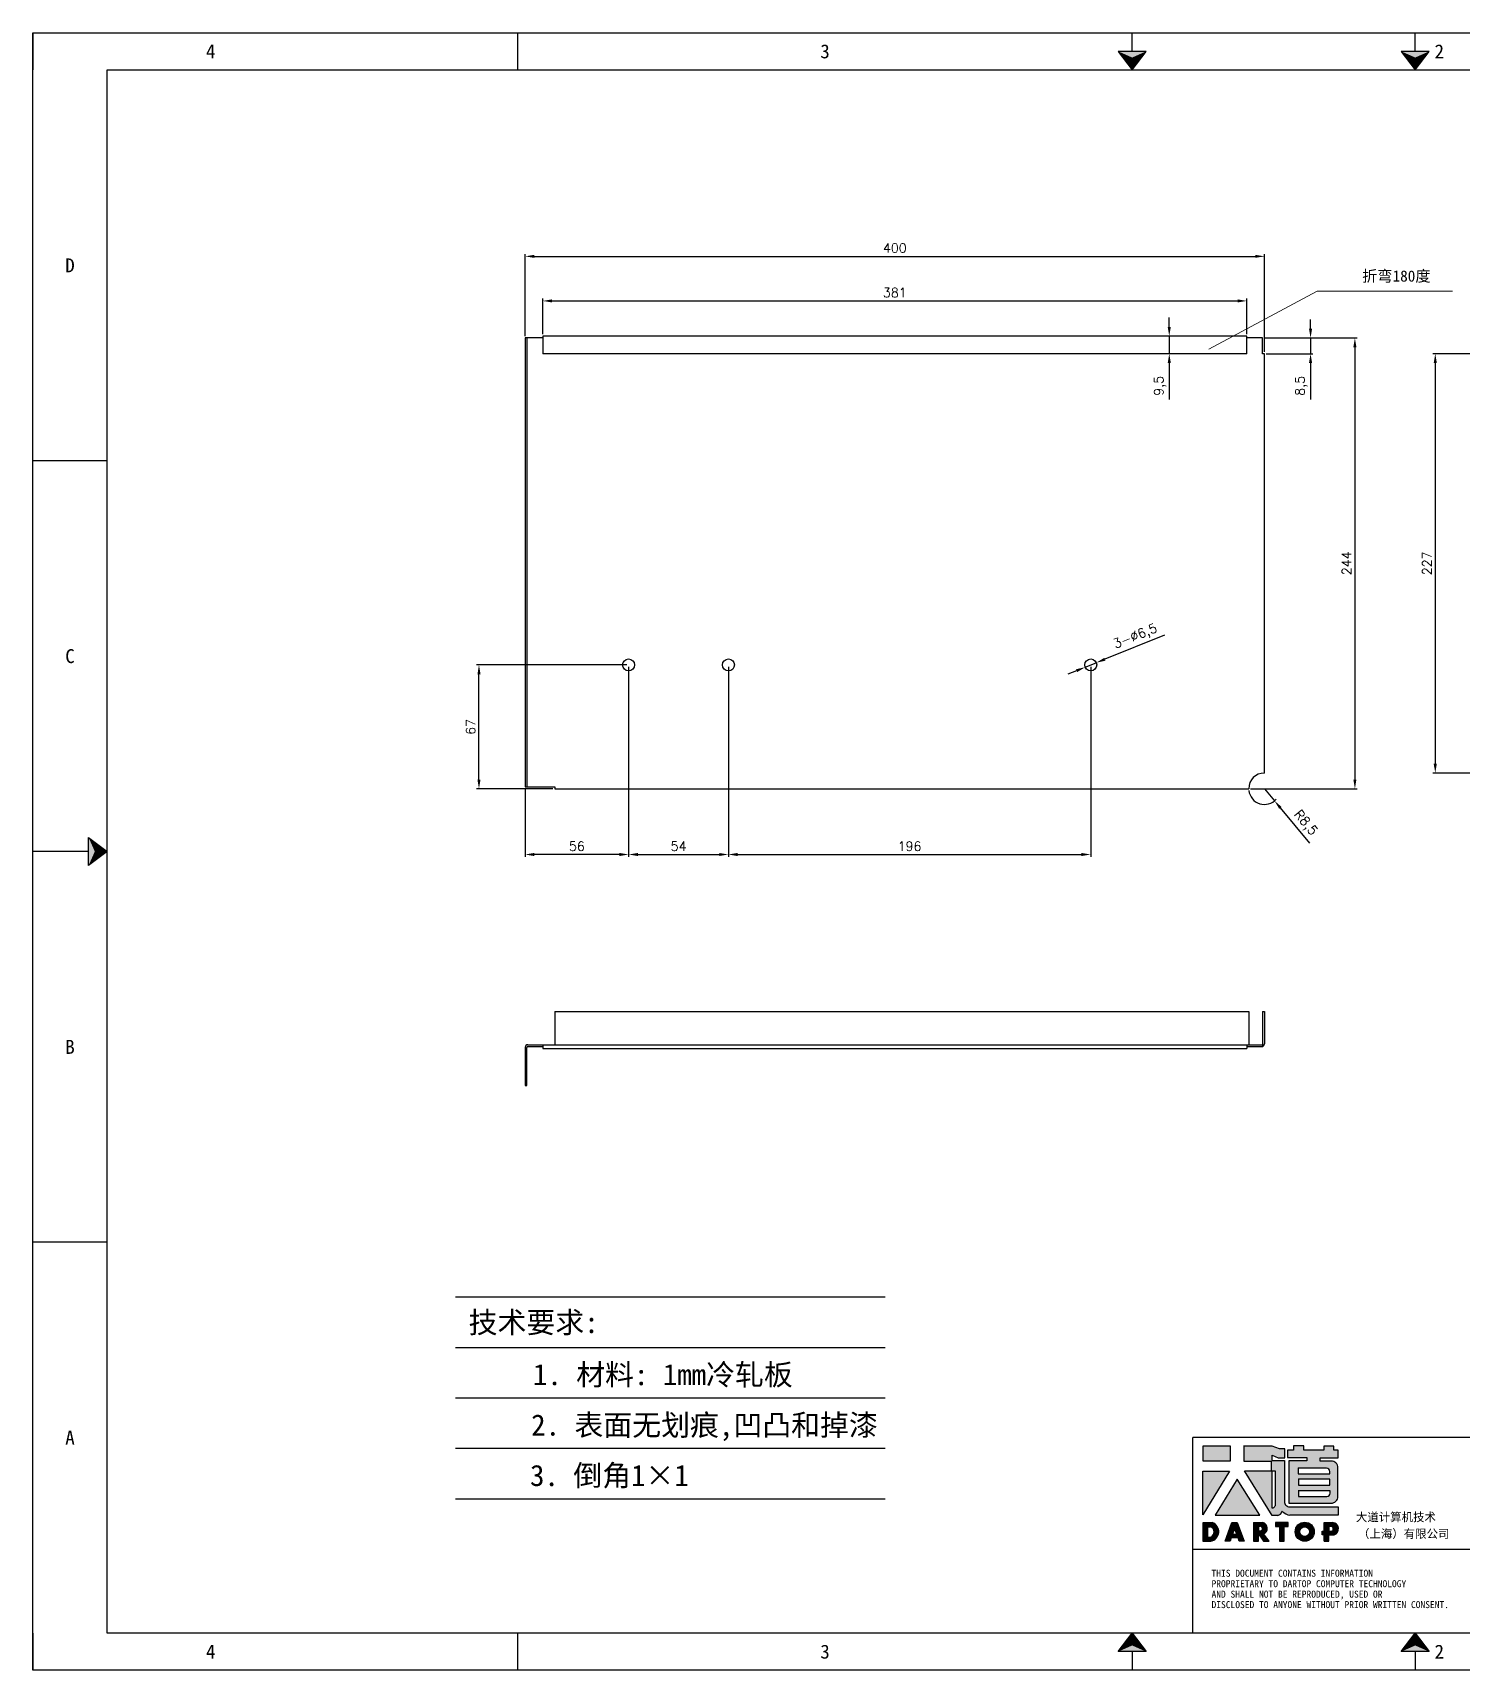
# Model space of a CAD drawing. Header units: millimetres. Extents: x -43476 to -13830, y -16942 to 55335.
# Drawn here: x -26459 to -25686, y 33337 to 34223 of the extents above; entities that cross this region are included whole.
import ezdxf
from ezdxf.enums import TextEntityAlignment as Align

# ---------------------------------------------------------------- set-up
doc = ezdxf.new("R2010")
doc.units = ezdxf.units.MM
doc.linetypes.add('DOT', pattern=[0.25, 0, -0.25])
doc.layers.add('4', color=7, linetype='Continuous')
doc.layers.add('print', color=30, linetype='Continuous')
doc.layers.add('dim', color=2, linetype='Continuous', lineweight=9)
doc.styles.add('Dartop', font='')
doc.styles.add('HZ', font='')
doc.styles.add('hzHT', font='simhei.ttf')
doc.styles.get("Standard").update_dxf_attribs({"font": 'txt', "bigfont": 'gbcbig.shx'})
doc.styles.get('Dartop').set_extended_font_data('FangSong_GB2312')
doc.styles.get('HZ').set_extended_font_data('SimSun')
doc.dimstyles.new('small', dxfattribs={"dimtxt": 5, "dimasz": 5, "dimexe": 1.25, "dimexo": 1, "dimgap": 2, "dimtad": 1, "dimtxsty": 'Standard', "dimcen": 2.5, "dimadec": 0, "dimazin": 0, "dimtfac": 1, "dimtmove": 0, "dimatfit": 3, "dimfxl": 0, "dimarcsym": 0})

# ---------------------------------------------------------------- blocks, each defined once
blk = doc.blocks.new('*U5')
at = {"color": 254, "linetype": 'Continuous', "extrusion": (0, 0, -1)}
for points in [[(-17, 0.333), (-16.812, 0.25), (-17, 0.5)], [(-17, 0.333), (-17, 0.5), (-17.188, 0.25)], [(-17, 0.333), (-17.188, 0.25), (-16.812, 0.25)]]:
    blk.add_solid(points, dxfattribs=at)
blk = doc.blocks.new('*U6')
at = {"color": 254, "linetype": 'Continuous'}
for points in [[(17, 21.667), (17.188, 21.75), (16.812, 21.75)], [(17, 21.667), (16.812, 21.75), (17, 21.5)], [(17, 21.667), (17, 21.5), (17.188, 21.75)]]:
    blk.add_solid(points, dxfattribs=at)
blk = doc.blocks.new('*U3')
at = {"color": 254, "linetype": 'Continuous', "extrusion": (0, 0, -1)}
for points in [[(-0.833, 11), (-0.75, 10.812), (-0.75, 11.188)], [(-0.833, 11), (-0.75, 11.188), (-1, 11)], [(-0.833, 11), (-1, 11), (-0.75, 10.812)]]:
    blk.add_solid(points, dxfattribs=at)
blk = doc.blocks.new('dadao')
for p, q in [((48, 19.2), (44.9, 10.4)), ((44.9, 10.4), (51.2, 10.4)), ((51.2, 10.4), (48, 19.2))]:
    blk.add_line(p, q)
for points in [[(41.8, 121.6), (41.8, 143.7), (-0.4, 143.7), (-0.4, 121.6), (41.8, 121.6)], [(104.8, 122), (104.8, 130.3), (114.1, 126.3), (124.2, 126.3), (124.2, 139.6), (115.9, 139.6), (105.1, 143.9), (61.5, 143.9)], [(61.7, 144), (61.7, 121.3), (103.9, 121.3)], [(113.4, 38.7), (105.1, 38.7), (63, 106.5), (103.9, 106.5), (103.9, 120.9), (103.9, 121.3)], [(109.7, 53.6), (109.7, 106.2), (104.3, 106.2), (104.3, 50.4), (106.6, 50.4)], [(144.6, 94.4), (144.6, 84.8), (192, 84.8), (192, 94.1), (144.9, 94.1)], [(0, 28), (0, 0), (11.8, 0)], [(0.1, 28), (14, 28)], [(76.8, 28.2), (76.8, 0), (84.1, 0), (84.1, 11.1), (91.6, -0.1), (100.3, -0.1), (91.7, 11.1)], [(76.8, 28.2), (90.6, 28.2)], [(120.2, 45), (119.5, 45), (119.5, 44.6)], [(183.7, 0), (183.7, 9.6), (180.6, 9.6), (180.6, 14.9), (183.8, 14.9), (183.8, 28.1), (196.1, 28.1), (196.5, 28.1)], [(7.1, 21.8), (7.1, 6.1), (12, 6.1)], [(7.1, 21.8), (11.4, 21.8)], [(84, 22.7), (84, 15.3), (87.2, 15.3)], [(84, 22.7), (87.3, 22.7)], [(183.7, 0), (190.9, 0), (190.9, 9.6), (198.8, 9.6)], [(194.9, 22.3), (190.8, 22.3), (190.8, 15), (194.4, 15)]]:
    blk.add_lwpolyline(points)
blk.add_lwpolyline([(137.1, 144.2), (137.1, 137.9), (128.3, 137.9), (128.3, 126.5), (157.3, 126.5), (157.3, 121.5), (130.3, 121.5), (130.3, 57.5), (194.4, 57.5, 0.414214), (204.4, 67.5), (204.4, 111.3, 0.414214), (194.4, 121.3), (177.5, 121.3), (177.5, 126.3), (204.7, 126.3), (204.7, 137.7), (198.2, 137.7), (198.2, 143.9), (183.3, 143.9), (183.3, 138), (153, 138), (153, 144.2), (137.1, 144.2)], format="xyb", close=True)
for points in [[(-0.3, 106.2), (40.4, 106.2), (-0.3, 39.7), (-0.3, 106.2)], [(51.7, 94.1), (18.4, 39.3), (86.2, 39.3)], [(43.8, 28.2), (51.8, 28.2), (62.6, -0.1), (55, -0.1), (53.2, 5), (42.9, 5), (41.1, 0), (33.6, 0)], [(110, 28.1), (110, 21.9), (116, 21.9), (116, -0.1), (123.2, -0.1), (123.2, 22), (129.2, 22), (129.2, 28.1), (110, 28.1)]]:
    blk.add_lwpolyline(points, close=True)
for points in [[(104.8, 122), (123.4, 122), (123.4, 60, 0.414214), (131.4, 52), (204.8, 52), (204.8, 39.1), (131.7, 39.1)], [(144.3, 110.8), (144.3, 101.8), (192.3, 101.8), (192.3, 105.5, 0.414214), (187.3, 110.5), (144.3, 110.5)], [(144.6, 77), (144.6, 67.5), (187.6, 67.5, 0.414214), (192.6, 72.5), (192.6, 76.4), (144.6, 76.4)]]:
    blk.add_lwpolyline(points, format="xyb")
for radius in [14.5, 7.44]:
    blk.add_circle((154.2, 14.2), radius)
for centre, radius, start, end in [((99.2, 60.7), 12.6, 305.6399, 325.969), ((9.6, 14.2), 14.4, 278.6604, 72.3203), ((88.6, 19.4), 8.95, 290.6073, 77.2124), ((111.6, 46.7), 8.19, 282.9811, 347.6627), ((136, 61.7), 22.9, 226.7358, 259.3209), ((195.7, 18.6), 9.51, 288.8959, 85.2442), ((8.5, 13.9), 8.49, 294.2143, 69.7177), ((86.4, 19), 3.8, 282.527, 76.7196), ((193.7, 18.7), 3.8, 280.9891, 72.5513)]:
    blk.add_arc(centre, radius, start, end)
blk = doc.blocks.new('*D84')
at = {"layer": 'Defpoints', "color": 0, "transparency": 16777216}
for p in [(-25792.74, 34101.86), (-26192.74, 34057.68), (-25792.74, 34049.18)]:
    blk.add_point(p, dxfattribs=at)
at = {"layer": 'dim', "color": 0, "lineweight": -2, "transparency": 16777216}
for p, q in [((-26192.74, 34058.68), (-26192.74, 34103.11)), ((-26187.74, 34101.86), (-25797.74, 34101.86)), ((-25792.74, 34050.18), (-25792.74, 34103.11))]:
    blk.add_line(p, q, dxfattribs=at)
at = {"layer": 'dim', "color": 0, "transparency": 16777216}
for points in [[(-26187.74, 34102.69), (-26187.74, 34101.03), (-26192.74, 34101.86)], [(-25797.74, 34102.69), (-25797.74, 34101.03), (-25792.74, 34101.86)]]:
    blk.add_solid(points, dxfattribs=at)
at = {"layer": 'dim', "color": 0, "transparency": 16777216, "insert": (-25992.74, 34106.36), "char_height": 5, "attachment_point": 5}
blk.add_mtext('400', dxfattribs=at)
blk = doc.blocks.new('*D85')
at = {"layer": 'Defpoints', "color": 0, "transparency": 16777216}
for p in [(-25802.24, 34077.73), (-26183.24, 34058.68), (-25802.24, 34058.68)]:
    blk.add_point(p, dxfattribs=at)
at = {"layer": 'dim', "color": 0, "lineweight": -2, "transparency": 16777216}
for p, q in [((-26183.24, 34059.68), (-26183.24, 34078.98)), ((-26178.24, 34077.73), (-25807.24, 34077.73)), ((-25802.24, 34059.68), (-25802.24, 34078.98))]:
    blk.add_line(p, q, dxfattribs=at)
at = {"layer": 'dim', "color": 0, "transparency": 16777216}
for points in [[(-26178.24, 34078.56), (-26178.24, 34076.9), (-26183.24, 34077.73)], [(-25807.24, 34078.56), (-25807.24, 34076.9), (-25802.24, 34077.73)]]:
    blk.add_solid(points, dxfattribs=at)
at = {"layer": 'dim', "color": 0, "transparency": 16777216, "insert": (-25992.74, 34082.23), "char_height": 5, "attachment_point": 5}
blk.add_mtext('381', dxfattribs=at)
blk = doc.blocks.new('*D86')
at = {"layer": 'Defpoints', "color": 0, "transparency": 16777216}
for p in [(-25802.24, 34058.68), (-25844.24, 34049.18), (-25802.24, 34049.18)]:
    blk.add_point(p, dxfattribs=at)
at = {"layer": 'dim', "color": 0, "lineweight": -2, "transparency": 16777216}
for p, q in [((-25844.24, 34063.68), (-25844.24, 34068.68)), ((-25803.24, 34058.68), (-25845.49, 34058.68)), ((-25844.24, 34058.68), (-25844.24, 34049.18)), ((-25803.24, 34049.18), (-25845.49, 34049.18)), ((-25844.24, 34044.18), (-25844.24, 34024.34))]:
    blk.add_line(p, q, dxfattribs=at)
at = {"layer": 'dim', "color": 0, "transparency": 16777216}
for points in [[(-25845.08, 34063.68), (-25843.41, 34063.68), (-25844.24, 34058.68)], [(-25845.08, 34044.18), (-25843.41, 34044.18), (-25844.24, 34049.18)]]:
    blk.add_solid(points, dxfattribs=at)
at = {"layer": 'dim', "color": 0, "transparency": 16777216, "insert": (-25849.16, 34031.76), "char_height": 5, "attachment_point": 5, "rotation": 90}
blk.add_mtext('9,5', dxfattribs=at)
blk = doc.blocks.new('*D87')
at = {"layer": 'Defpoints', "color": 0, "transparency": 16777216}
for p in [(-25793.74, 34057.68), (-25801.24, 33813.68), (-25743.8, 33813.68)]:
    blk.add_point(p, dxfattribs=at)
at = {"layer": 'dim', "color": 0, "lineweight": -2, "transparency": 16777216}
for p, q in [((-25792.74, 34057.68), (-25742.55, 34057.68)), ((-25743.8, 34052.68), (-25743.8, 33818.68)), ((-25800.24, 33813.68), (-25742.55, 33813.68))]:
    blk.add_line(p, q, dxfattribs=at)
at = {"layer": 'dim', "color": 0, "transparency": 16777216}
for points in [[(-25744.63, 34052.68), (-25742.97, 34052.68), (-25743.8, 34057.68)], [(-25744.63, 33818.68), (-25742.97, 33818.68), (-25743.8, 33813.68)]]:
    blk.add_solid(points, dxfattribs=at)
at = {"layer": 'dim', "color": 0, "transparency": 16777216, "insert": (-25748.3, 33935.68), "char_height": 5, "attachment_point": 5, "rotation": 90}
blk.add_mtext('244', dxfattribs=at)
blk = doc.blocks.new('*D88')
at = {"layer": 'Defpoints', "color": 0, "transparency": 16777216}
for p in [(-25793.74, 34057.68), (-25792.74, 34049.18), (-25767.8, 34049.18)]:
    blk.add_point(p, dxfattribs=at)
at = {"layer": 'dim', "color": 0, "lineweight": -2, "transparency": 16777216}
for p, q in [((-25767.8, 34062.68), (-25767.8, 34067.68)), ((-25792.74, 34057.68), (-25766.55, 34057.68)), ((-25767.8, 34057.68), (-25767.8, 34049.18)), ((-25791.74, 34049.18), (-25766.55, 34049.18)), ((-25767.8, 34044.18), (-25767.8, 34024.34))]:
    blk.add_line(p, q, dxfattribs=at)
at = {"layer": 'dim', "color": 0, "transparency": 16777216}
for points in [[(-25768.63, 34062.68), (-25766.97, 34062.68), (-25767.8, 34057.68)], [(-25768.63, 34044.18), (-25766.97, 34044.18), (-25767.8, 34049.18)]]:
    blk.add_solid(points, dxfattribs=at)
at = {"layer": 'dim', "color": 0, "transparency": 16777216, "insert": (-25772.72, 34031.76), "char_height": 5, "attachment_point": 5, "rotation": 90}
blk.add_mtext('8,5', dxfattribs=at)
blk = doc.blocks.new('*D89')
at = {"layer": 'Defpoints', "color": 0, "transparency": 16777216}
for p in [(-25676.57, 34049.18), (-25700.32, 33822.18), (-25676.57, 33822.18)]:
    blk.add_point(p, dxfattribs=at)
at = {"layer": 'dim', "color": 0, "lineweight": -2, "transparency": 16777216}
for p, q in [((-25677.57, 34049.18), (-25701.57, 34049.18)), ((-25700.32, 34044.18), (-25700.32, 33827.18)), ((-25677.57, 33822.18), (-25701.57, 33822.18))]:
    blk.add_line(p, q, dxfattribs=at)
at = {"layer": 'dim', "color": 0, "transparency": 16777216}
for points in [[(-25701.16, 34044.18), (-25699.49, 34044.18), (-25700.32, 34049.18)], [(-25701.16, 33827.18), (-25699.49, 33827.18), (-25700.32, 33822.18)]]:
    blk.add_solid(points, dxfattribs=at)
at = {"layer": 'dim', "color": 0, "transparency": 16777216, "insert": (-25704.82, 33935.68), "char_height": 5, "attachment_point": 5, "rotation": 90}
blk.add_mtext('227', dxfattribs=at)
blk = doc.blocks.new('*D90')
at = {"layer": 'Defpoints', "color": 0, "transparency": 16777216}
for p in [(-25792.74, 33813.68), (-25787.3, 33807.15)]:
    blk.add_point(p, dxfattribs=at)
at = {"layer": 'dim', "color": 0, "lineweight": -2, "transparency": 16777216}
for p, q in [((-25792.74, 33813.68), (-25787.3, 33807.15)), ((-25768.2, 33784.24), (-25784.1, 33803.31))]:
    blk.add_line(p, q, dxfattribs=at)
blk.add_arc((-25792.74, 33813.68), 8.5, 186.74068, 318.24491, dxfattribs=at)
at = {"layer": 'dim', "color": 0, "transparency": 16777216}
blk.add_solid([(-25783.46, 33803.84), (-25784.74, 33802.78), (-25787.3, 33807.15)], dxfattribs=at)
at = {"layer": 'dim', "color": 0, "transparency": 16777216, "insert": (-25770.77, 33795), "char_height": 5, "attachment_point": 5, "rotation": 309.81906}
blk.add_mtext('R8,5', dxfattribs=at)
blk = doc.blocks.new('*D94')
at = {"layer": 'Defpoints', "color": 0, "transparency": 16777216}
for p in [(-26136.74, 33880.68), (-26192.74, 33814.68), (-26192.74, 33778.09)]:
    blk.add_point(p, dxfattribs=at)
at = {"layer": 'dim', "color": 0, "lineweight": -2, "transparency": 16777216}
for p, q in [((-26136.74, 33879.68), (-26136.74, 33776.84)), ((-26192.74, 33813.68), (-26192.74, 33776.84)), ((-26141.74, 33778.09), (-26187.74, 33778.09))]:
    blk.add_line(p, q, dxfattribs=at)
at = {"layer": 'dim', "color": 0, "transparency": 16777216}
for points in [[(-26187.74, 33778.93), (-26187.74, 33777.26), (-26192.74, 33778.09)], [(-26141.74, 33778.93), (-26141.74, 33777.26), (-26136.74, 33778.09)]]:
    blk.add_solid(points, dxfattribs=at)
at = {"layer": 'dim', "color": 0, "transparency": 16777216, "insert": (-26164.74, 33782.59), "char_height": 5, "attachment_point": 5}
blk.add_mtext('56', dxfattribs=at)
blk = doc.blocks.new('*D95')
at = {"layer": 'Defpoints', "color": 0, "transparency": 16777216}
for p in [(-26136.74, 33880.68), (-26082.74, 33880.68), (-26082.74, 33778.09)]:
    blk.add_point(p, dxfattribs=at)
at = {"layer": 'dim', "color": 0, "lineweight": -2, "transparency": 16777216}
for p, q in [((-26136.74, 33879.68), (-26136.74, 33776.84)), ((-26082.74, 33879.68), (-26082.74, 33776.84)), ((-26131.74, 33778.09), (-26087.74, 33778.09))]:
    blk.add_line(p, q, dxfattribs=at)
at = {"layer": 'dim', "color": 0, "transparency": 16777216}
for points in [[(-26131.74, 33778.93), (-26131.74, 33777.26), (-26136.74, 33778.09)], [(-26087.74, 33778.93), (-26087.74, 33777.26), (-26082.74, 33778.09)]]:
    blk.add_solid(points, dxfattribs=at)
at = {"layer": 'dim', "color": 0, "transparency": 16777216, "insert": (-26109.74, 33782.59), "char_height": 5, "attachment_point": 5}
blk.add_mtext('54', dxfattribs=at)
blk = doc.blocks.new('*D96')
at = {"layer": 'Defpoints', "color": 0, "transparency": 16777216}
for p in [(-26082.74, 33880.68), (-25886.74, 33880.68), (-25886.74, 33778.09)]:
    blk.add_point(p, dxfattribs=at)
at = {"layer": 'dim', "color": 0, "lineweight": -2, "transparency": 16777216}
for p, q in [((-26082.74, 33879.68), (-26082.74, 33776.84)), ((-25886.74, 33879.68), (-25886.74, 33776.84)), ((-26077.74, 33778.09), (-25891.74, 33778.09))]:
    blk.add_line(p, q, dxfattribs=at)
at = {"layer": 'dim', "color": 0, "transparency": 16777216}
for points in [[(-26077.74, 33778.93), (-26077.74, 33777.26), (-26082.74, 33778.09)], [(-25891.74, 33778.93), (-25891.74, 33777.26), (-25886.74, 33778.09)]]:
    blk.add_solid(points, dxfattribs=at)
at = {"layer": 'dim', "color": 0, "transparency": 16777216, "insert": (-25984.74, 33782.59), "char_height": 5, "attachment_point": 5}
blk.add_mtext('196', dxfattribs=at)
blk = doc.blocks.new('*D97')
at = {"layer": 'Defpoints', "color": 0, "transparency": 16777216}
for p in [(-26217.72, 33880.68), (-26136.74, 33880.68), (-26176.74, 33813.68)]:
    blk.add_point(p, dxfattribs=at)
at = {"layer": 'dim', "color": 0, "lineweight": -2, "transparency": 16777216}
for p, q in [((-26137.74, 33880.68), (-26218.97, 33880.68)), ((-26217.72, 33818.68), (-26217.72, 33875.68)), ((-26177.74, 33813.68), (-26218.97, 33813.68))]:
    blk.add_line(p, q, dxfattribs=at)
at = {"layer": 'dim', "color": 0, "transparency": 16777216}
for points in [[(-26218.55, 33875.68), (-26216.89, 33875.68), (-26217.72, 33880.68)], [(-26218.55, 33818.68), (-26216.89, 33818.68), (-26217.72, 33813.68)]]:
    blk.add_solid(points, dxfattribs=at)
at = {"layer": 'dim', "color": 0, "transparency": 16777216, "insert": (-26222.22, 33847.18), "char_height": 5, "attachment_point": 5, "rotation": 90}
blk.add_mtext('67', dxfattribs=at)
blk = doc.blocks.new('*D129')
at = {"layer": 'Defpoints', "color": 0, "transparency": 16777216}
for p in [(-25889.76, 33879.46), (-25883.73, 33881.9)]:
    blk.add_point(p, dxfattribs=at)
at = {"layer": 'dim', "color": 0, "lineweight": -2, "transparency": 16777216}
for p, q in [((-25846.8, 33896.82), (-25879.1, 33883.77)), ((-25894.39, 33877.59), (-25899.03, 33875.71)), ((-25889.76, 33879.46), (-25883.73, 33881.9))]:
    blk.add_line(p, q, dxfattribs=at)
at = {"layer": 'dim', "color": 0, "transparency": 16777216}
for points in [[(-25894.71, 33878.36), (-25894.08, 33876.81), (-25889.76, 33879.46)], [(-25879.41, 33884.54), (-25878.78, 33883), (-25883.73, 33881.9)]]:
    blk.add_solid(points, dxfattribs=at)
at = {"layer": 'dim', "color": 0, "transparency": 16777216, "insert": (-25862.47, 33895.79), "char_height": 5, "attachment_point": 5, "rotation": 22.00632}
blk.add_mtext('3-∅6,5', dxfattribs=at)

msp = doc.modelspace()

# ---------------------------------------------------------------- hatches: boundary and pattern name
for points in [[(-25811.092, 33457.771), (-25826.159, 33457.771), (-25826.159, 33449.899), (-25811.092, 33449.899)], [(-25811.577, 33444.391), (-25826.119, 33444.391), (-25826.119, 33420.648)], [(-25807.546, 33440.082), (-25819.433, 33420.49), (-25795.227, 33420.49)], [(-25779.858, 33416.481), (-25786.737, 33416.481), (-25786.737, 33414.298), (-25784.591, 33414.298), (-25784.591, 33406.434), (-25782.021, 33406.434), (-25782.021, 33414.304), (-25779.858, 33414.304)]]:
    msp.add_hatch(color=0).paths.add_polyline_path(points)
h = msp.add_hatch(color=0)
h.paths.add_polyline_path([(-25788.575, 33452.987), (-25785.249, 33451.55), (-25781.654, 33451.55), (-25781.654, 33456.308), (-25784.62, 33456.308), (-25788.485, 33457.835), (-25803.972, 33457.835), (-25803.972, 33449.787), (-25788.903, 33449.787), (-25788.903, 33449.624), (-25788.903, 33444.481), (-25803.516, 33444.481), (-25788.486, 33420.293), (-25785.51, 33420.293, 0.2793748), (-25783.337, 33422.406), (-25783.337, 33422.517), (-25783.075, 33422.517, 0.1431454), (-25778.977, 33420.432), (-25752.86, 33420.432), (-25752.86, 33425.019), (-25779.089, 33425.019, -0.4142136), (-25781.945, 33427.876), (-25781.945, 33450.041), (-25788.575, 33450.041)])
h.paths.add_polyline_path([(-25788.752, 33444.378), (-25786.837, 33444.378), (-25786.837, 33425.605, -0.0889357), (-25787.946, 33424.463), (-25788.758, 33424.463)], flags=16)
h = msp.add_hatch(color=0)
h.paths.add_polyline_path([(-25752.905, 33455.642), (-25755.229, 33455.642), (-25755.229, 33457.853), (-25760.54, 33457.853), (-25760.54, 33455.753), (-25771.384, 33455.753), (-25771.384, 33457.963), (-25777.063, 33457.963), (-25777.063, 33455.712), (-25780.202, 33455.712), (-25780.202, 33451.637), (-25769.846, 33451.637), (-25769.846, 33449.834), (-25779.495, 33449.834), (-25779.495, 33427.015), (-25756.587, 33427.015, 0.4142136), (-25753.016, 33430.586), (-25753.016, 33446.213, 0.4142136), (-25756.587, 33449.784), (-25762.643, 33449.784), (-25762.643, 33451.553), (-25752.905, 33451.553)])
h.paths.add_polyline_path([(-25759.117, 33445.915, -0.4142136), (-25757.332, 33444.13), (-25757.332, 33442.82), (-25774.483, 33442.82), (-25774.483, 33445.915)], flags=16)
h.paths.add_polyline_path([(-25757.442, 33440.057), (-25757.442, 33436.741), (-25774.372, 33436.741), (-25774.372, 33440.057)], flags=16)
h.paths.add_polyline_path([(-25757.221, 33433.757), (-25757.221, 33432.337, -0.4142136), (-25759.007, 33430.551), (-25774.372, 33430.551), (-25774.372, 33433.757)], flags=16)
h = msp.add_hatch(color=0)
h.paths.add_polyline_path([(-25821.023, 33416.445), (-25826.012, 33416.445), (-25826.012, 33406.464), (-25821.81, 33406.464, 0.7930159)])
h.paths.add_polyline_path([(-25821.736, 33408.649), (-25823.481, 33408.649), (-25823.481, 33414.259), (-25821.929, 33414.259, -0.6713609)], flags=16)
h = msp.add_hatch(color=0)
h.paths.add_polyline_path([(-25807.508, 33416.527), (-25810.355, 33416.527), (-25814.017, 33406.453), (-25811.32, 33406.453), (-25810.685, 33408.238), (-25807.032, 33408.238), (-25806.383, 33406.431), (-25803.665, 33406.431)])
h.paths.add_polyline_path([(-25807.73, 33410.163), (-25809.994, 33410.163), (-25808.882, 33413.328)], flags=16)
h = msp.add_hatch(color=0)
h.paths.add_polyline_path([(-25793.669, 33416.52), (-25798.576, 33416.52), (-25798.576, 33406.447), (-25795.983, 33406.447), (-25795.983, 33410.44), (-25793.318, 33406.411), (-25790.185, 33406.411), (-25793.252, 33410.415, 0.7440549)])
h.paths.add_polyline_path([(-25796.007, 33411.931), (-25796.007, 33414.576), (-25794.848, 33414.576, -0.796809), (-25794.865, 33411.931)], flags=16)
h = msp.add_hatch(color=0)
h.paths.add_polyline_path([(-25776.118, 33411.52, 1), (-25765.775, 33411.52, 1)])
h.paths.add_polyline_path([(-25768.29, 33411.52, -1), (-25773.603, 33411.52, -1)], flags=16)
h = msp.add_hatch(color=0)
h.paths.add_polyline_path([(-25755.854, 33416.496), (-25756.003, 33416.496), (-25760.377, 33416.496), (-25760.377, 33411.795), (-25761.538, 33411.795), (-25761.538, 33409.887), (-25760.396, 33409.887), (-25760.396, 33406.465), (-25757.842, 33406.465), (-25757.842, 33409.9), (-25755.036, 33409.9, 0.8123038)])
h.paths.add_polyline_path([(-25757.88, 33411.808), (-25757.88, 33414.438), (-25756.427, 33414.438, -0.7782134), (-25756.575, 33411.808)], flags=16)

# ---------------------------------------------------------------- linework, layer by layer
at = {"color": 0, "linetype": 'DOT'}
for p, q in [((-26459.14, 34222.886), (-25199.554, 34222.886)), ((-26459.14, 33356.693), (-26459.14, 34202.742)), ((-25199.554, 33336.549), (-26459.14, 33336.549))]:
    msp.add_line(p, q, dxfattribs=at)
at = {"color": 0}
for p, q in [((-26459.14, 34222.886), (-26459.14, 34202.742)), ((-26196.683, 34202.742), (-26196.683, 34222.886)), ((-25864.307, 34212.814), (-25864.307, 34222.886)), ((-25711.177, 34212.814), (-25711.177, 34222.886)), ((-26418.852, 33356.693), (-26418.852, 34202.742)), ((-26418.852, 34202.742), (-25219.698, 34202.742)), ((-26418.852, 33991.23), (-26459.14, 33991.23)), ((-26428.924, 33779.717), (-26459.14, 33779.717)), ((-26418.852, 33568.205), (-26459.14, 33568.205)), ((-25219.698, 33462.449), (-25831.573, 33462.449)), ((-25831.573, 33356.693), (-25831.573, 33462.449)), ((-25831.573, 33402.017), (-25680.493, 33402.017)), ((-26459.14, 33356.693), (-26459.14, 33336.549)), ((-25219.698, 33356.693), (-26418.852, 33356.693)), ((-26196.683, 33336.549), (-26196.683, 33356.693)), ((-25864.307, 33346.621), (-25864.307, 33336.549)), ((-25711.177, 33346.621), (-25711.177, 33336.549))]:
    msp.add_line(p, q, dxfattribs=at)
for p, q in [((-26192.745, 34057.678), (-26192.745, 33814.678)), ((-26183.245, 34057.678), (-26192.745, 34057.678)), ((-26191.745, 34057.678), (-26191.745, 33814.678)), ((-25802.245, 34058.678), (-26183.245, 34058.678)), ((-26183.245, 34058.678), (-26183.245, 34049.178)), ((-25802.245, 34049.178), (-25802.245, 34058.678)), ((-25793.745, 34057.678), (-25802.245, 34057.678)), ((-25793.745, 34049.178), (-25793.745, 34057.678)), ((-25802.245, 34049.178), (-26183.245, 34049.178)), ((-25792.745, 34049.178), (-25793.745, 34049.178)), ((-25792.745, 33822.178), (-25792.745, 34049.178)), ((-26192.745, 33814.678), (-26176.745, 33814.678)), ((-26176.745, 33814.678), (-26176.745, 33813.678)), ((-26176.745, 33813.678), (-25801.245, 33813.678)), ((-26176.745, 33693.105), (-26176.745, 33675.105)), ((-26176.745, 33693.105), (-25801.245, 33693.105)), ((-25801.245, 33693.105), (-25801.245, 33675.105)), ((-25793.745, 33693.105), (-25792.745, 33693.105)), ((-25793.745, 33693.105), (-25793.745, 33674.191)), ((-25792.745, 33693.105), (-25792.745, 33675.605)), ((-26192.745, 33673.605), (-26192.745, 33653.105)), ((-26191.745, 33653.105), (-26191.745, 33673.605)), ((-26191.245, 33675.105), (-25793.745, 33675.105)), ((-26191.245, 33674.105), (-26183.245, 33674.105)), ((-26183.245, 33675.105), (-26183.245, 33673.105)), ((-26183.245, 33673.105), (-25802.245, 33673.105)), ((-25802.245, 33675.105), (-25802.245, 33673.105)), ((-25802.245, 33674.105), (-25794.245, 33674.105)), ((-26192.745, 33653.105), (-26191.745, 33653.105))]:
    msp.add_line(p, q)
for points in [[(-25864.307, 34202.742), (-25856.753, 34212.814), (-25871.861, 34212.814), (-25864.307, 34202.742)], [(-25711.177, 34202.742), (-25703.623, 34212.814), (-25718.731, 34212.814), (-25711.177, 34202.742)], [(-26418.852, 33779.717), (-26428.924, 33772.163), (-26428.924, 33787.271), (-26418.852, 33779.717)], [(-25864.307, 33356.693), (-25856.753, 33346.621), (-25871.861, 33346.621), (-25864.307, 33356.693)], [(-25711.177, 33356.693), (-25703.623, 33346.621), (-25718.731, 33346.621), (-25711.177, 33356.693)]]:
    msp.add_lwpolyline(points, close=True, dxfattribs=at)
for centre in [(-26136.745, 33880.678), (-26082.745, 33880.678), (-25886.745, 33880.678)]:
    msp.add_circle(centre, 3.25)
for centre, radius, start, end in [((-25792.745, 33813.678), 8.5, 90, 180), ((-26191.245, 33673.605), 1.5, 90, 180), ((-26191.245, 33673.605), 0.5, 90, 180), ((-25794.245, 33675.605), 1.5, 270, 0)]:
    msp.add_arc(centre, radius, start, end)
at = {"layer": 'Defpoints'}
for p, q in [((-26230.38, 33538.614), (-25997.861, 33538.614)), ((-26230.38, 33511.314), (-25997.861, 33511.314)), ((-26230.38, 33511.314), (-25997.861, 33511.314)), ((-26230.38, 33484.014), (-25997.861, 33484.014)), ((-26230.38, 33456.714), (-25997.861, 33456.714)), ((-26230.38, 33429.414), (-25997.861, 33429.414))]:
    msp.add_line(p, q, dxfattribs=at)
at = {"layer": 'dim'}
for p, q in [((-25822.778, 34051.629), (-25764.21, 34083.068)), ((-25764.21, 34083.068), (-25690.965, 34083.068))]:
    msp.add_line(p, q, dxfattribs=at)
at = {"layer": 'print'}
msp.add_lwpolyline([(-26459.14, 34222.886), (-25179.41, 34222.886), (-25179.41, 33336.549), (-26459.14, 33336.549)], close=True, dxfattribs=at)

# ---------------------------------------------------------------- block references
at = {"color": 0, "linetype": 'Continuous', "xscale": 40.28805309813855, "yscale": 40.28805309843684, "zscale": 40.28805309843723}
for name, p in [('*U6', (-26549.204, 33336.549)), ('*U6', (-26396.073, 33336.549)), ('*U3', (-26459.14, 33336.549)), ('*U5', (-26549.204, 33336.549)), ('*U5', (-26396.073, 33336.549))]:
    msp.add_blockref(name, p, dxfattribs=at)
at = {"color": 0, "xscale": 0.3570986524328962, "yscale": 0.3570986524601059, "zscale": 0.3570986524634209}
msp.add_blockref('dadao', (-25826.012, 33406.464), dxfattribs=at)

# ---------------------------------------------------------------- texts
at = {"color": 0}
for s, height, style, p in [('4', 7.554, 'Dartop', (-26362.871, 34212.814)), ('3', 7.554, 'Dartop', (-26030.495, 34212.814)), ('2', 7.554, 'Dartop', (-25698.119, 34212.814)), ('D', 7.554, 'Dartop', (-26438.996, 34096.986)), ('折弯180度', 6.0432, 'hzHT', (-25721.389, 34091.203)), ('C', 7.554, 'Dartop', (-26438.996, 33885.474)), ('B', 7.554, 'Dartop', (-26438.996, 33673.961)), ('A', 7.554, 'Dartop', (-26438.996, 33462.449)), ('4', 7.554, 'Dartop', (-26362.871, 33346.621)), ('3', 7.554, 'Dartop', (-26030.495, 33346.621)), ('2', 7.554, 'Dartop', (-25698.119, 33346.621))]:
    msp.add_text(s, height=height, dxfattribs=dict(at, style=style)).set_placement(p, align=Align.MIDDLE_CENTER)
at = {"style": 'HZ'}
for s, p in [('技术要求:', (-26188.152, 33524.836)), ('     1. 材料: 1mm冷轧板     ', (-26118.219, 33496.592)), ('2. 表面无划痕,凹凸和掉漆', (-26095.689, 33469.292)), ('3. 倒角1×1         ', (-26112.061, 33441.992))]:
    msp.add_text(s, height=11.466, dxfattribs=at).set_placement(p, align=Align.MIDDLE_CENTER)
at = {"color": 0, "style": 'hzHT'}
for s, p in [('THIS DOCUMENT CONTAINS INFORMATION', (-25821.376, 33387.174)), ('AND SHALL NOT BE REPRODUCED, USED OR', (-25821.376, 33375.843)), ('PROPRIETARY TO DARTOP COMPUTER TECHNOLOGY', (-25821.376, 33381.508)), ('DISCLOSED TO ANYONE WITHOUT PRIOR WRITTEN CONSENT.', (-25821.376, 33370.177))]:
    msp.add_text(s, height=3.777, dxfattribs=at).set_placement(p)
at = {"layer": '4', "color": 0, "style": 'hzHT'}
for s, p in [('大道计算机技术', (-25743.257, 33417.174)), ('（上海）有限公司', (-25742.116, 33408.14))]:
    msp.add_text(s, height=4.5324, dxfattribs=at).set_placement(p)

# ---------------------------------------------------------------- dimensions: what is measured, and where the dimension line sits
at = {"layer": 'dim'}
for base, p1, p2, picture, middle in [((-25792.745, 34101.861), (-26192.745, 34057.678), (-25792.745, 34049.178), '*D84', (-25992.745, 34106.361)), ((-25802.245, 34077.73), (-26183.245, 34058.678), (-25802.245, 34058.678), '*D85', (-25992.745, 34082.23)), ((-26192.745, 33778.094), (-26136.745, 33880.678), (-26192.745, 33814.678), '*D94', (-26164.745, 33782.594)), ((-26082.745, 33778.094), (-26136.745, 33880.678), (-26082.745, 33880.678), '*D95', (-26109.745, 33782.594)), ((-25886.745, 33778.094), (-26082.745, 33880.678), (-25886.745, 33880.678), '*D96', (-25984.745, 33782.594))]:
    dim = msp.add_linear_dim(base=base, p1=p1, p2=p2, dimstyle='small', override={"dimpost": '\\X'}, dxfattribs=at)
    dim.commit()
    dim.dimension.update_dxf_attribs({"geometry": picture, "text_midpoint": middle})
for base, p1, p2, picture, middle in [((-25844.242, 34049.178), (-25802.245, 34058.678), (-25802.245, 34049.178), '*D86', (-25849.159, 34031.761)), ((-25767.8, 34049.178), (-25793.745, 34057.678), (-25792.745, 34049.178), '*D88', (-25772.717, 34031.761)), ((-25743.799, 33813.678), (-25793.745, 34057.678), (-25801.245, 33813.678), '*D87', (-25748.299, 33935.678)), ((-25700.325, 33822.178), (-25676.572, 34049.178), (-25676.572, 33822.178), '*D89', (-25704.825, 33935.678)), ((-26217.72, 33880.678), (-26176.745, 33813.678), (-26136.745, 33880.678), '*D97', (-26222.22, 33847.178))]:
    dim = msp.add_linear_dim(base=base, p1=p1, p2=p2, angle=90, dimstyle='small', override={"dimpost": '\\X'}, dxfattribs=at)
    dim.commit()
    dim.dimension.update_dxf_attribs({"geometry": picture, "text_midpoint": middle})
dim = msp.add_diameter_dim_2p(p1=(-25889.758, 33879.46), p2=(-25883.732, 33881.896), text='3-<>', dimstyle='small', override={"dimpost": '\\X'}, dxfattribs=at)
dim.commit()
dim.dimension.update_dxf_attribs({"geometry": '*D129', "text_midpoint": (-25862.473, 33895.791)})
dim = msp.add_radius_dim(center=(-25792.745, 33813.678), mpoint=(-25787.302, 33807.149), dimstyle='small', override={"dimpost": '\\X'}, dxfattribs=at)
dim.commit()
dim.dimension.update_dxf_attribs({"geometry": '*D90', "text_midpoint": (-25770.771, 33795)})

doc.saveas('drawing.dxf')
